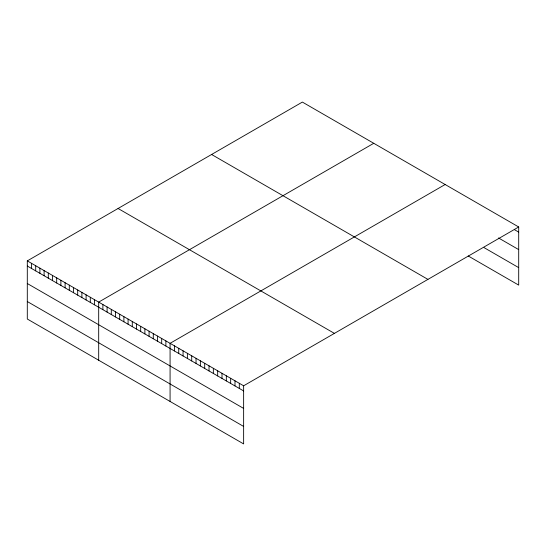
<?xml version="1.0" encoding="UTF-8"?>
<svg xmlns="http://www.w3.org/2000/svg" width="546" height="546" viewBox="0 0 546 546"><rect width="100%" height="100%" fill="white"/><g stroke="black" fill="none" stroke-linecap="round" stroke-linejoin="round"><path stroke-width="0.82" d="M518.7 226.979L243.632 385.79L243.632 443.918L27.3 319.021L27.3 260.886L302.368 102.082L518.7 226.979L518.7 285.114L468.222 255.972M373.757 143.298L98.689 302.102L98.689 360.237M445.147 184.514L170.079 343.325L170.079 401.453M514.373 229.627L518.7 232.125M498.512 237.954L518.7 249.611M484.084 247.645L518.7 267.629M211.595 154.484L427.928 279.388M118.073 208.483L334.405 333.381M27.3 260.886L243.632 385.79M27.3 266.032L243.632 390.929M27.3 283.517L243.632 408.415M27.3 301.535L243.632 426.433M239.305 383.292L239.305 388.431M234.985 380.794L234.985 385.933M230.658 378.296L230.658 383.435M226.331 375.798L226.331 380.937M222.004 373.3L222.004 378.439M217.677 370.802L217.677 375.941M213.35 368.304L213.35 373.444M209.022 365.806L209.022 370.946M204.695 363.308L204.695 368.448M200.368 360.81L200.368 365.95M196.041 358.312L196.041 363.452M191.714 355.815L191.714 360.954M187.387 353.317L187.387 358.456M183.06 350.819L183.06 355.958M178.733 348.321L178.733 353.46M174.406 345.823L174.406 350.962M165.882 340.895L165.882 346.041M161.684 338.472L161.684 343.618M157.48 336.049L157.48 341.189M153.283 333.626L153.283 338.766M149.085 331.197L149.085 336.343M144.881 328.774L144.881 333.92M140.684 326.351L140.684 331.49M136.486 323.928L136.486 329.067M132.289 321.498L132.289 326.644M128.085 319.076L128.085 324.222M123.887 316.653L123.887 321.792M119.69 314.23L119.69 319.369M115.486 311.8L115.486 316.946M111.288 309.377L111.288 314.523M107.091 306.954L107.091 312.1M102.887 304.531L102.887 309.671M94.492 299.679L94.492 304.825M90.295 297.256L90.295 302.402M86.091 294.833L86.091 299.972M81.893 292.403L81.893 297.55M77.696 289.981L77.696 295.127M73.492 287.558L73.492 292.704M69.294 285.135L69.294 290.274M65.097 282.712L65.097 287.851M60.893 280.282L60.893 285.428M56.695 277.859L56.695 283.005M52.498 275.437L52.498 280.576M48.301 273.014L48.301 278.153M44.096 270.584L44.096 275.73M39.899 268.161L39.899 273.307M35.702 265.738L35.702 270.877M31.497 263.315L31.497 268.455"/></g></svg>
